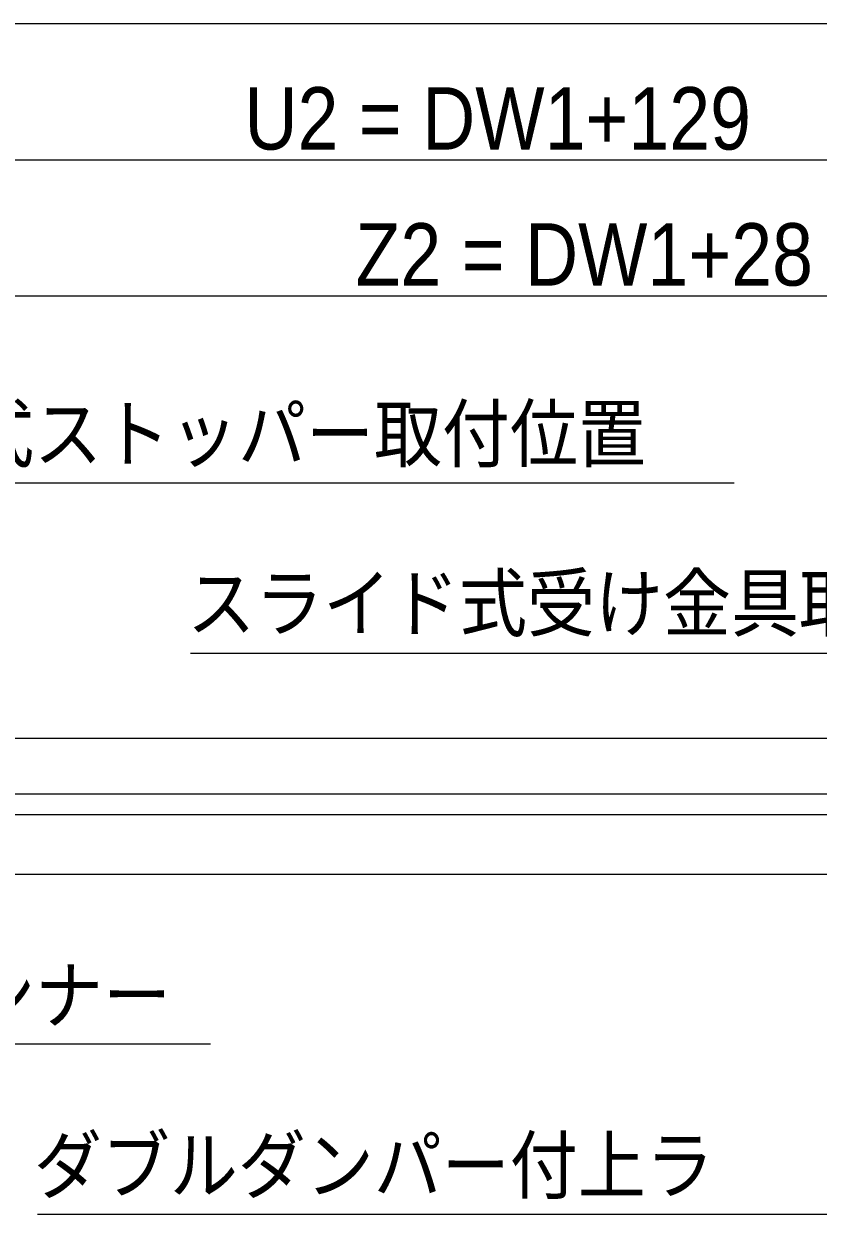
# Model space of a CAD drawing. Units: millimetres, scale not verified. Extents: x -6062 to 6062, y -3045 to 3045.
# Drawn here: x -1881 to -1414, y 120 to 820 of the extents above; entities that cross this region are included whole.
import ezdxf
from ezdxf.enums import TextEntityAlignment as Align

# ---------------------------------------------------------------- set-up
doc = ezdxf.new("R2010")
doc.units = ezdxf.units.MM
doc.header["$LTSCALE"] = 20
for name, color, linetype, lineweight in [('0-1_3一般', 7, 'Continuous', 9), ('0-2_2寸法-3', 7, 'Continuous', 9), ('0-3_2寸法-1', 7, 'Continuous', 9)]:
    doc.layers.add(name, color=color, linetype=linetype, lineweight=lineweight)
doc.styles.add('ＭＳ ゴシック', font='')
doc.styles.add('ＭＳ Ｐゴシック', font='')
doc.styles.get('ＭＳ ゴシック').set_extended_font_data('MS Gothic')
doc.styles.get('ＭＳ Ｐゴシック').set_extended_font_data('MS PGothic')

# ---------------------------------------------------------------- blocks, each defined once
blk = doc.blocks.new('グループ-25')
at = {"layer": '0-1_3一般'}
for p, q in [((-77990, 8000), (17030, 8000)), ((17030, 7340), (-77990, 7340)), ((-6960, 7100), (17040, 7100)), ((-6640, 6400), (16720, 6400))]:
    blk.add_line(p, q, dxfattribs=at)
blk = doc.blocks.new('グループ-26')
at = {"layer": '0-1_3一般'}
blk.add_line((-79696.5, 8000), (18903.5, 8000), dxfattribs=at)
blk = doc.blocks.new('グループ-27')
at = {"layer": '0-1_3一般'}
for name in ['グループ-26', 'グループ-25']:
    blk.add_blockref(name, (0, 0), dxfattribs=at)

msp = doc.modelspace()

# ---------------------------------------------------------------- linework, layer by layer
at = {"layer": '0-2_2寸法-3'}
for points in [[(-2171.5, 392), (-2080.28, 550), (-1463.5, 550)], [(-1783.13, 450), (-1181.21, 450), (-1008, 550)], [(-1771.44, 220), (-1997.36, 220), (-2085.6, 372.84)], [(-1873.06, 120), (-1274.22, 120), (-1127.98, 373.3)]]:
    msp.add_lwpolyline(points, dxfattribs=at)
at = {"layer": '0-3_2寸法-1'}
for p, q in [((-941.21, 820), (-5681.79, 820)), ((-2251.79, 740), (-948.21, 740)), ((-2150.79, 660), (-948.21, 660))]:
    msp.add_line(p, q, dxfattribs=at)

# ---------------------------------------------------------------- block references
at = {"layer": '0-1_3一般', "xscale": 0.05, "yscale": 0.05}
msp.add_blockref('グループ-27', (-1787.5, 0), dxfattribs=at)

# ---------------------------------------------------------------- texts
at = {"layer": '0-2_2寸法-3', "style": 'ＭＳ ゴシック', "width": 0.9}
for s, p in [('スライド式ストッパー取付位置', (-2074.84, 552.97)), ('スライド式受け金具取付位置', (-1785.06, 453.34)), ('上ランナー', (-1994.33, 222.77)), ('ダブルダンパー付上ラ', (-1875.16, 122.77))]:
    msp.add_text(s, height=32.55, dxfattribs=at).set_placement(p, align=Align.BOTTOM_LEFT)
at = {"layer": '0-3_2寸法-1', "style": 'ＭＳ Ｐゴシック', "width": 0.9}
for s, p in [('U2 = DW1+129', (-1751.37, 735.04)), ('Z2 = DW1+28', (-1686.11, 655.04))]:
    msp.add_text(s, height=36.69, dxfattribs=at).set_placement(p, align=Align.BOTTOM_LEFT)

doc.saveas('drawing.dxf')
